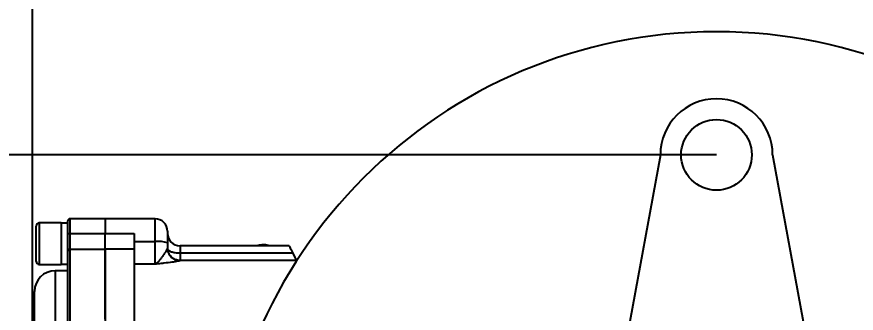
# Model space of a CAD drawing. Header units: millimetres. Extents: x 2749 to 2906, y 1537 to 1648.
# Drawn here: x 2844.2 to 2864.39, y 1625.78 to 1632.91 of the extents above; entities that cross this region are included whole.
import ezdxf

# ---------------------------------------------------------------- set-up
doc = ezdxf.new("R2010")
doc.units = ezdxf.units.MM
doc.layers.add('标注层', color=4, linetype='Continuous', lineweight=25)
doc.styles.get("Standard").update_dxf_attribs({"font": 'arial.ttf'})
doc.dimstyles.new('ISO-25', dxfattribs={"dimtxt": 2.5, "dimasz": 2.5, "dimexe": 1.25, "dimexo": 0.625, "dimtad": 1, "dimtxsty": 'Standard', "dimcen": 2.5, "dimadec": 0, "dimazin": 0, "dimtfac": 1, "dimtmove": 0, "dimatfit": 3, "dimfxl": 0, "dimarcsym": 0})

# ---------------------------------------------------------------- blocks, each defined once
blk = doc.blocks.new('*D12')
at = {"layer": 'Defpoints', "color": 0, "transparency": 16777216}
for p in [(2880.899, 1636.718), (2844.579, 1621.243), (2880.899, 1620.115)]:
    blk.add_point(p, dxfattribs=at)
at = {"layer": '标注层', "color": 0, "lineweight": -2, "transparency": 16777216}
for p, q in [((2844.579, 1621.243), (2844.579, 1638.718)), ((2880.899, 1620.115), (2880.899, 1638.718)), ((2848.659, 1636.718), (2876.819, 1636.718))]:
    blk.add_line(p, q, dxfattribs=at)
at = {"layer": '标注层', "color": 0, "transparency": 16777216}
for points in [[(2848.659, 1637.398), (2848.659, 1636.038), (2844.579, 1636.718)], [(2876.819, 1637.398), (2876.819, 1636.038), (2880.899, 1636.718)]]:
    blk.add_solid(points, dxfattribs=at)
at = {"layer": '标注层', "color": 0, "transparency": 16777216, "insert": (2862.739, 1640.03), "char_height": 3.5, "attachment_point": 5}
blk.add_mtext('365', dxfattribs=at)
blk = doc.blocks.new('*D13')
at = {"layer": 'Defpoints', "color": 0, "transparency": 16777216}
for p in [(2861.029, 1629.592), (2838.032, 1620.554), (2861.029, 1620.554)]:
    blk.add_point(p, dxfattribs=at)
at = {"layer": '标注层', "color": 0, "lineweight": -2, "transparency": 16777216}
for p, q in [((2838.032, 1633.672), (2838.032, 1637.752)), ((2861.029, 1629.592), (2836.032, 1629.592)), ((2838.032, 1629.592), (2838.032, 1628.384)), ((2838.032, 1620.554), (2838.032, 1621.762)), ((2861.029, 1620.554), (2836.032, 1620.554)), ((2838.032, 1616.474), (2838.032, 1612.394))]:
    blk.add_line(p, q, dxfattribs=at)
at = {"layer": '标注层', "color": 0, "transparency": 16777216}
for points in [[(2837.352, 1633.672), (2838.712, 1633.672), (2838.032, 1629.592)], [(2837.352, 1616.474), (2838.712, 1616.474), (2838.032, 1620.554)]]:
    blk.add_solid(points, dxfattribs=at)
at = {"layer": '标注层', "color": 0, "transparency": 16777216, "insert": (2838.032, 1625.073), "char_height": 3.5, "attachment_point": 5}
blk.add_mtext('100', dxfattribs=at)

msp = doc.modelspace()

# ---------------------------------------------------------------- linework, layer by layer
at = {"color": 7, "linetype": 'Continuous', "lineweight": 25}
for p, q in [((2859.6793, 1629.5918), (2858.2228, 1621.6144)), ((2862.3793, 1629.5918), (2863.8358, 1621.6144)), ((2845.2693, 1627.9543), (2844.7443, 1627.9543)), ((2844.7443, 1627.9543), (2844.7443, 1626.9543)), ((2845.2693, 1627.9543), (2845.2693, 1626.9543)), ((2845.4293, 1627.68), (2845.4293, 1628.0043)), ((2846.3293, 1628.0543), (2845.4793, 1628.0543)), ((2845.4793, 1628.0543), (2845.4793, 1627.7005)), ((2847.5293, 1628.0543), (2846.3293, 1628.0543)), ((2846.3293, 1628.0543), (2846.3293, 1627.7005)), ((2847.5293, 1627.5036), (2847.5293, 1628.0543)), ((2844.6693, 1627.0293), (2844.6693, 1627.8793)), ((2845.4293, 1627.9483), (2845.2693, 1627.9483)), ((2847.8293, 1627.7543), (2847.8293, 1627.479)), ((2845.4293, 1627.2753), (2845.4293, 1627.68)), ((2845.4793, 1627.7005), (2845.4793, 1627.3247)), ((2845.4793, 1627.7005), (2846.3293, 1627.7005)), ((2846.3293, 1627.7005), (2847.0293, 1627.7005)), ((2846.3293, 1627.3247), (2846.3293, 1627.7005)), ((2847.0293, 1627.7005), (2847.0293, 1627.3247)), ((2847.0293, 1627.5036), (2847.5293, 1627.5036)), ((2847.5293, 1626.9615), (2847.5293, 1627.5036)), ((2847.8293, 1627.479), (2847.8293, 1627.3468)), ((2850.7547, 1627.4014), (2848.129, 1627.4014)), ((2848.129, 1627.4013), (2848.1293, 1627.4012)), ((2848.1293, 1627.4012), (2848.1293, 1627.2264)), ((2845.4293, 1621.5879), (2845.4293, 1627.2753)), ((2845.4793, 1627.3247), (2845.4793, 1621.5955)), ((2845.4793, 1627.3247), (2846.3293, 1627.3247)), ((2847.0293, 1627.3247), (2846.3293, 1627.3247)), ((2846.3293, 1627.3247), (2846.3293, 1621.5955)), ((2846.3293, 1625.6392), (2846.3293, 1627.3247)), ((2847.0293, 1627.3247), (2847.0293, 1621.5955)), ((2848.1293, 1627.2264), (2848.1293, 1627.0514)), ((2850.8433, 1627.2264), (2848.1293, 1627.2264)), ((2850.8537, 1627.2056), (2850.8401, 1627.2328)), ((2850.9349, 1627.0431), (2850.8537, 1627.2056)), ((2844.7443, 1626.9543), (2845.2693, 1626.9543)), ((2845.2693, 1626.9603), (2845.4293, 1626.9603)), ((2847.5293, 1626.9615), (2847.0293, 1626.9615)), ((2848.1293, 1627.0514), (2848.1293, 1627.0471)), ((2850.9293, 1627.0514), (2848.1293, 1627.0514)), ((2850.9293, 1627.0343), (2850.9293, 1627.0514)), ((2845.4293, 1626.8043), (2845.1293, 1626.8043)), ((2845.1293, 1626.8043), (2845.1293, 1621.0543)), ((2844.6293, 1620.5543), (2844.6293, 1626.3043))]:
    msp.add_line(p, q, dxfattribs=at)
at = {"color": 7, "linetype": 'Continuous', "lineweight": 25, "flags": 128}
for points in [[(2845.4293, 1627.68), (2845.4303, 1627.684), (2845.4331, 1627.6878), (2845.4377, 1627.6914), (2845.4439, 1627.6945), (2845.4515, 1627.697), (2845.4602, 1627.6989), (2845.4695, 1627.7001), (2845.4793, 1627.7005)], [(2847.8448, 1627.2518), (2847.8351, 1627.2883), (2847.8293, 1627.3468)], [(2850.0959, 1627.4259), (2850.0961, 1627.4261), (2850.0963, 1627.426), (2850.0964, 1627.426)]]:
    msp.add_lwpolyline(points, dxfattribs=at)
at = {"color": 7, "linetype": 'Continuous', "lineweight": 25}
msp.add_circle((2861.0293, 1629.5918), 0.85, dxfattribs=at)
for centre, radius, start, end in [((2861.0293, 1620.5543), 12, 90, 180), ((2861.0293, 1620.5543), 12, 0, 90), ((2861.0293, 1629.5918), 1.35, 0, 180), ((2844.7443, 1627.8793), 0.075, 90, 180), ((2845.4793, 1628.0043), 0.05, 90, 180), ((2847.5293, 1627.7543), 0.3, 0, 90), ((2848.1291, 1627.701), 0.2998, 180.03812, 270.03807), ((2847.6038, 1626.5719), 0.9347, 76.03887, 94.5713), ((2850.1293, 1626.9272), 0.5, 93.80516, 108.46724), ((2850.129, 1626.9243), 0.5027, 86.94426, 93.78442), ((2850.1293, 1626.9272), 0.5, 71.53276, 86.92352), ((2845.479, 1627.275), 0.0497, 89.66717, 179.66326), ((2848.1292, 1627.3471), 0.2999, 198.5271, 270.02441), ((2844.7443, 1627.0293), 0.075, 180, 270), ((2845.1293, 1626.3043), 0.5, 90, 180)]:
    msp.add_arc(centre, radius, start, end, dxfattribs=at)
for points, knots in [([(2847.8293, 1627.3468), (2847.8293, 1627.3358), (2847.8237, 1627.3224), (2847.8058, 1627.2911), (2847.7937, 1627.2732), (2847.767, 1627.2352), (2847.7525, 1627.215), (2847.7231, 1627.1741), (2847.7083, 1627.1533), (2847.679, 1627.1132), (2847.6647, 1627.0938), (2847.6365, 1627.0575), (2847.6226, 1627.0406), (2847.5954, 1627.0107), (2847.5821, 1626.9978), (2847.5623, 1626.9816), (2847.5557, 1626.9767), (2847.5425, 1626.9682), (2847.5358, 1626.9645), (2847.5293, 1626.9615)], [0, 0, 0, 0, 0.125, 0.125, 0.25, 0.25, 0.375, 0.375, 0.5, 0.5, 0.625, 0.625, 0.75, 0.75, 0.875, 0.875, 0.9375, 0.9375, 1, 1, 1, 1]), ([(2848.1293, 1627.0514), (2848.1092, 1627.0514), (2848.0894, 1627.0534), (2848.0503, 1627.0613), (2848.031, 1627.0672), (2847.9945, 1627.0824), (2847.9769, 1627.0919), (2847.9442, 1627.1139), (2847.9292, 1627.1264), (2847.9018, 1627.154), (2847.8893, 1627.1693), (2847.868, 1627.2014), (2847.859, 1627.2183), (2847.8443, 1627.2537), (2847.8387, 1627.2724), (2847.8312, 1627.3101), (2847.8293, 1627.3293), (2847.8293, 1627.3485)], [0, 0, 0, 0, 0.125, 0.125, 0.25, 0.25, 0.375, 0.375, 0.5, 0.5, 0.625, 0.625, 0.75, 0.75, 0.875, 0.875, 1, 1, 1, 1]), ([(2848.1293, 1627.2264), (2848.1093, 1627.2264), (2848.0895, 1627.2269), (2848.0506, 1627.229), (2848.0314, 1627.2307), (2847.9949, 1627.2352), (2847.9772, 1627.2381), (2847.9445, 1627.2453), (2847.9294, 1627.2495), (2847.9019, 1627.2596), (2847.8893, 1627.2655), (2847.8679, 1627.2786), (2847.859, 1627.2858), (2847.8443, 1627.3017), (2847.8386, 1627.3104), (2847.8312, 1627.3288), (2847.8293, 1627.3385), (2847.8293, 1627.3485)], [0, 0, 0, 0, 0.125, 0.125, 0.25, 0.25, 0.375, 0.375, 0.5, 0.5, 0.625, 0.625, 0.75, 0.75, 0.875, 0.875, 1, 1, 1, 1]), ([(2850.7543, 1627.4013), (2850.7543, 1627.4017), (2850.7549, 1627.4008), (2850.7573, 1627.3966), (2850.7591, 1627.3933), (2850.7661, 1627.3799), (2850.773, 1627.3665), (2850.7895, 1627.3338), (2850.7993, 1627.3142), (2850.8203, 1627.2723), (2850.8317, 1627.2496), (2850.8433, 1627.2264)], [0, 0, 0, 0, 0.125, 0.125, 0.25, 0.25, 0.5, 0.5, 0.75, 0.75, 1, 1, 1, 1]), ([(2850.8433, 1627.2264), (2850.8653, 1627.1823), (2850.8869, 1627.1393), (2850.907, 1627.0985), (2850.9107, 1627.0911), (2850.9171, 1627.078), (2850.92, 1627.0721), (2850.9245, 1627.0625), (2850.9263, 1627.0587), (2850.9287, 1627.0534), (2850.9293, 1627.0518), (2850.9293, 1627.0514)], [0, 0, 0, 0, 0.5, 0.5, 0.625, 0.625, 0.75, 0.75, 0.875, 0.875, 1, 1, 1, 1]), ([(2848.1293, 1627.0471), (2848.1293, 1627.0451), (2848.1245, 1627.0426), (2848.1108, 1627.0384), (2848.1052, 1627.0369), (2848.0918, 1627.0337), (2848.084, 1627.032), (2848.0581, 1627.0269), (2848.0374, 1627.0232), (2847.9899, 1627.0157), (2847.963, 1627.0118), (2847.8772, 1627.0002), (2847.8123, 1626.9925), (2847.7089, 1626.981), (2847.6734, 1626.9771), (2847.6197, 1626.9713), (2847.6017, 1626.9694), (2847.5655, 1626.9655), (2847.5473, 1626.9635), (2847.5293, 1626.9615)], [0, 0, 0, 0, 0.125, 0.125, 0.1875, 0.1875, 0.25, 0.25, 0.375, 0.375, 0.5, 0.5, 0.75, 0.75, 0.875, 0.875, 0.9375, 0.9375, 1, 1, 1, 1])]:
    msp.add_open_spline(points, degree=3, knots=knots, dxfattribs=at)

# ---------------------------------------------------------------- dimensions: what is measured, and where the dimension line sits
at = {"layer": '标注层'}
dim = msp.add_linear_dim(base=(2880.8993, 1636.718), p1=(2844.5793, 1621.2426), p2=(2880.8993, 1620.1154), text='365', dimstyle='ISO-25', override={"dimtxt": 3.5, "dimasz": 4.08, "dimexe": 2, "dimexo": 0, "dimgap": 1.524, "dimtih": 1, "dimtoh": 1, "dimlfac": 10, "dimzin": 0, "dimadec": 2, "dimtzin": 0}, dxfattribs=at)
dim.commit()
dim.dimension.update_dxf_attribs({"geometry": '*D12', "text_midpoint": (2862.7393, 1640.0302)})
dim = msp.add_linear_dim(base=(2838.0323, 1620.5543), p1=(2861.0293, 1629.5918), p2=(2861.0293, 1620.5543), angle=90, text='100', dimstyle='ISO-25', override={"dimtxt": 3.5, "dimasz": 4.08, "dimexe": 2, "dimexo": 0, "dimgap": 1.524, "dimtih": 1, "dimtoh": 1, "dimlfac": 10, "dimzin": 0, "dimadec": 2, "dimtzin": 0}, dxfattribs=at)
dim.commit()
dim.dimension.update_dxf_attribs({"geometry": '*D13', "text_midpoint": (2838.0323, 1625.0731), "dimtype": 160})

doc.saveas('drawing.dxf')
